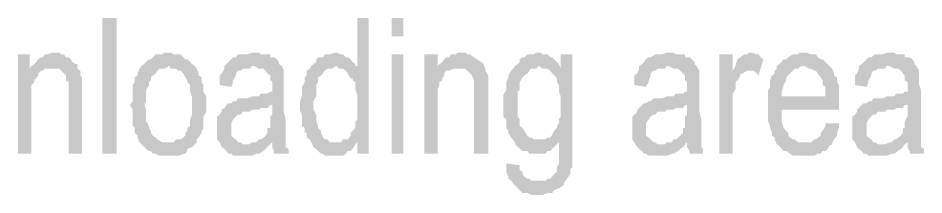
# Model space of a CAD drawing. Header units: feet. Extents: x -99009 to 3252343, y -11094690 to 9035152.
# Drawn here: x 1662334.5 to 1662666.8, y -1993752.7 to -1993687.9 of the extents above; entities that cross this region are included whole.
import ezdxf

# ---------------------------------------------------------------- set-up
doc = ezdxf.new("R2010")
doc.units = ezdxf.units.FT
doc.layers.add('H', color=7, linetype='Continuous', lineweight=0)

msp = doc.modelspace()

# ---------------------------------------------------------------- hatches: boundary and pattern name
at = {"layer": 'H', "linetype": 'Continuous'}
for points in [[(1662365.30643, -1993737.6559), (1662365.30643, -1993687.87423), (1662370.57276, -1993687.87423), (1662370.57276, -1993737.6559), (1662365.30643, -1993737.6559)], [(1662458.9079, -1993737.6559), (1662458.9079, -1993733.44284), (1662452.94603, -1993733.44284), (1662453.64158, -1993732.38958), (1662455.41027, -1993732.38958), (1662456.46353, -1993730.99847), (1662456.46353, -1993729.94521), (1662457.15909, -1993729.22978), (1662458.21235, -1993728.17652), (1662458.21235, -1993725.73215), (1662458.9079, -1993725.0366), (1662458.9079, -1993715.91492), (1662458.21235, -1993714.16611), (1662458.21235, -1993711.36402), (1662457.15909, -1993710.66847), (1662457.15909, -1993709.95305), (1662456.46353, -1993709.95305), (1662455.41027, -1993708.20423), (1662454.69484, -1993707.15096), (1662453.64158, -1993706.45541), (1662452.25047, -1993706.45541), (1662451.19721, -1993705.40215), (1662458.9079, -1993705.40215), (1662458.9079, -1993687.87423), (1662463.12096, -1993687.87423), (1662463.12096, -1993737.6559), (1662458.9079, -1993737.6559)], [(1662471.52721, -1993694.53166), (1662471.52721, -1993687.87423), (1662475.74027, -1993687.87423), (1662475.74027, -1993694.53166), (1662471.52721, -1993694.53166)], [(1662353.04484, -1993737.6559), (1662353.04484, -1993711.36402), (1662351.99157, -1993710.66847), (1662351.99157, -1993708.89978), (1662351.29602, -1993708.20423), (1662350.24276, -1993707.15096), (1662349.5472, -1993706.45541), (1662347.08296, -1993706.45541), (1662339.37227, -1993705.40215), (1662340.42553, -1993704.70659), (1662341.12109, -1993703.99117), (1662341.83651, -1993702.9379), (1662342.88978, -1993702.24235), (1662343.58533, -1993702.24235), (1662344.28088, -1993701.18909), (1662345.33414, -1993701.18909), (1662347.08296, -1993700.49353), (1662349.5472, -1993700.49353), (1662350.24276, -1993701.18909), (1662351.29602, -1993701.18909), (1662351.99157, -1993702.24235), (1662353.04484, -1993702.24235), (1662353.74039, -1993702.9379), (1662354.45582, -1993703.99117), (1662355.50908, -1993704.70659), (1662356.20463, -1993704.70659), (1662356.20463, -1993706.45541), (1662357.2579, -1993707.15096), (1662357.2579, -1993708.89978), (1662357.95345, -1993709.61521), (1662357.95345, -1993737.6559), (1662353.04484, -1993737.6559)], [(1662386.35186, -1993738.35145), (1662384.94088, -1993737.6559), (1662383.88762, -1993737.6559), (1662383.19206, -1993736.60264), (1662382.49651, -1993736.60264), (1662381.44325, -1993735.90708), (1662380.74769, -1993735.19166), (1662379.69443, -1993734.13839), (1662389.84949, -1993733.44284), (1662391.59831, -1993733.44284), (1662392.31374, -1993732.38958), (1662394.06255, -1993732.38958), (1662395.11582, -1993731.69403), (1662395.81137, -1993730.99847), (1662395.81137, -1993729.94521), (1662396.50692, -1993729.22978), (1662396.50692, -1993728.17652), (1662397.56019, -1993727.48097), (1662397.56019, -1993725.0366), (1662398.25574, -1993723.28778), (1662398.25574, -1993716.61048), (1662397.56019, -1993714.86166), (1662397.56019, -1993712.41729), (1662396.50692, -1993711.36402), (1662396.50692, -1993710.66847), (1662395.81137, -1993709.61521), (1662395.11582, -1993708.20423), (1662394.06255, -1993707.15096), (1662393.367, -1993707.15096), (1662392.31374, -1993706.45541), (1662390.54505, -1993706.45541), (1662389.84949, -1993705.40215), (1662379.69443, -1993705.40215), (1662380.74769, -1993704.70659), (1662381.44325, -1993703.99117), (1662382.49651, -1993702.9379), (1662383.19206, -1993702.9379), (1662383.88762, -1993702.24235), (1662384.94088, -1993701.18909), (1662387.40512, -1993701.18909), (1662388.10068, -1993700.49353), (1662390.54505, -1993700.49353), (1662391.59831, -1993701.18909), (1662394.06255, -1993701.18909), (1662395.11582, -1993702.24235), (1662395.81137, -1993702.9379), (1662396.50692, -1993702.9379), (1662397.56019, -1993703.99117), (1662398.25574, -1993704.70659), (1662399.30901, -1993705.40215), (1662400.02443, -1993706.45541), (1662400.71998, -1993708.20423), (1662400.71998, -1993708.89978), (1662401.77325, -1993709.61521), (1662401.77325, -1993711.36402), (1662402.4688, -1993712.41729), (1662402.4688, -1993714.86166), (1662403.52207, -1993716.61048), (1662403.52207, -1993722.23451), (1662402.4688, -1993723.98333), (1662402.4688, -1993728.17652), (1662401.77325, -1993729.22978), (1662401.77325, -1993729.94521), (1662400.71998, -1993731.69403), (1662400.02443, -1993732.38958), (1662400.02443, -1993733.44284), (1662399.30901, -1993734.13839), (1662398.25574, -1993735.19166), (1662396.50692, -1993735.90708), (1662396.50692, -1993736.60264), (1662395.81137, -1993737.6559), (1662395.11582, -1993737.6559), (1662393.367, -1993738.35145), (1662386.35186, -1993738.35145)], [(1662428.40297, -1993737.6559), (1662428.40297, -1993736.60264), (1662427.70741, -1993735.19166), (1662427.70741, -1993733.44284), (1662421.74554, -1993733.44284), (1662422.7988, -1993732.38958), (1662423.49435, -1993732.38958), (1662424.54762, -1993731.69403), (1662425.26304, -1993730.99847), (1662425.9586, -1993729.94521), (1662425.9586, -1993728.17652), (1662427.01186, -1993728.17652), (1662427.01186, -1993723.98333), (1662427.70741, -1993723.28778), (1662427.70741, -1993719.77027), (1662411.59047, -1993719.07472), (1662412.64374, -1993719.07472), (1662413.33929, -1993718.37917), (1662414.39255, -1993718.37917), (1662415.08811, -1993717.3259), (1662418.60561, -1993717.3259), (1662420.35443, -1993716.61048), (1662422.7988, -1993716.61048), (1662423.49435, -1993715.55721), (1662425.9586, -1993715.55721), (1662427.01186, -1993714.86166), (1662427.70741, -1993714.86166), (1662427.70741, -1993711.36402), (1662427.01186, -1993710.66847), (1662427.01186, -1993708.89978), (1662425.9586, -1993708.20423), (1662425.26304, -1993707.15096), (1662424.54762, -1993706.45541), (1662422.7988, -1993706.45541), (1662421.04998, -1993705.40215), (1662410.17949, -1993705.40215), (1662410.87505, -1993704.70659), (1662411.59047, -1993703.99117), (1662412.64374, -1993702.9379), (1662413.33929, -1993702.24235), (1662414.39255, -1993702.24235), (1662415.08811, -1993701.18909), (1662418.60561, -1993701.18909), (1662420.35443, -1993700.49353), (1662422.7988, -1993700.49353), (1662423.49435, -1993701.18909), (1662427.01186, -1993701.18909), (1662427.01186, -1993702.24235), (1662428.40297, -1993702.24235), (1662429.45623, -1993702.9379), (1662430.17166, -1993703.99117), (1662430.17166, -1993704.70659), (1662431.22492, -1993705.40215), (1662431.92047, -1993707.15096), (1662431.92047, -1993722.23451), (1662432.61603, -1993725.0366), (1662432.61603, -1993735.19166), (1662433.66929, -1993735.90708), (1662433.66929, -1993737.6559), (1662428.40297, -1993737.6559)], [(1662442.07554, -1993733.44284), (1662441.37999, -1993732.38958), (1662440.32672, -1993731.69403), (1662440.32672, -1993729.94521), (1662439.63117, -1993729.94521), (1662439.63117, -1993728.17652), (1662438.5779, -1993727.48097), (1662438.5779, -1993723.28778), (1662437.88235, -1993721.51909), (1662437.88235, -1993718.37917), (1662438.5779, -1993716.61048), (1662438.5779, -1993713.11284), (1662439.63117, -1993711.36402), (1662439.63117, -1993709.61521), (1662440.32672, -1993708.89978), (1662440.32672, -1993707.15096), (1662441.37999, -1993706.45541), (1662442.07554, -1993705.40215), (1662442.79096, -1993704.70659), (1662443.84423, -1993703.99117), (1662443.84423, -1993702.9379), (1662444.53978, -1993702.24235), (1662446.2886, -1993702.24235), (1662446.98415, -1993701.18909), (1662448.73297, -1993701.18909), (1662450.50166, -1993700.49353), (1662451.19721, -1993700.49353), (1662452.94603, -1993701.18909), (1662453.64158, -1993701.18909), (1662454.69484, -1993702.24235), (1662455.41027, -1993702.24235), (1662456.46353, -1993702.9379), (1662457.15909, -1993703.99117), (1662458.21235, -1993704.70659), (1662458.21235, -1993705.40215), (1662451.19721, -1993705.40215), (1662449.44839, -1993706.45541), (1662448.03741, -1993706.45541), (1662446.98415, -1993707.15096), (1662446.2886, -1993708.20423), (1662445.59304, -1993708.89978), (1662444.53978, -1993709.61521), (1662444.53978, -1993711.36402), (1662443.84423, -1993712.41729), (1662443.84423, -1993716.61048), (1662442.79096, -1993718.37917), (1662442.79096, -1993721.51909), (1662443.84423, -1993723.28778), (1662443.84423, -1993725.73215), (1662444.53978, -1993727.48097), (1662444.53978, -1993728.17652), (1662445.59304, -1993729.22978), (1662445.59304, -1993729.94521), (1662446.2886, -1993731.69403), (1662446.98415, -1993732.38958), (1662448.03741, -1993732.38958), (1662448.73297, -1993733.44284), (1662442.07554, -1993733.44284)], [(1662501.67444, -1993737.6559), (1662501.67444, -1993710.66847), (1662500.97888, -1993708.89978), (1662500.26346, -1993708.20423), (1662499.21019, -1993707.15096), (1662498.51464, -1993706.45541), (1662495.71256, -1993706.45541), (1662488.35958, -1993705.40215), (1662489.05513, -1993704.70659), (1662490.10839, -1993703.99117), (1662490.80395, -1993702.9379), (1662491.4995, -1993702.24235), (1662492.55276, -1993702.24235), (1662493.26819, -1993701.18909), (1662495.01701, -1993701.18909), (1662495.71256, -1993700.49353), (1662498.51464, -1993700.49353), (1662499.21019, -1993701.18909), (1662500.26346, -1993701.18909), (1662501.67444, -1993702.24235), (1662502.7277, -1993702.9379), (1662504.47652, -1993703.99117), (1662505.17207, -1993704.70659), (1662505.8875, -1993706.45541), (1662505.8875, -1993707.15096), (1662506.94076, -1993708.89978), (1662506.94076, -1993737.6559), (1662501.67444, -1993737.6559)], [(1662526.91305, -1993706.45541), (1662525.50207, -1993705.40215), (1662516.73811, -1993705.40215), (1662517.79138, -1993704.70659), (1662518.5068, -1993703.99117), (1662518.5068, -1993702.9379), (1662519.56007, -1993702.24235), (1662520.25562, -1993702.24235), (1662521.30888, -1993701.18909), (1662523.75325, -1993701.18909), (1662524.44881, -1993700.49353), (1662526.2175, -1993700.49353), (1662526.91305, -1993701.18909), (1662528.66187, -1993701.18909), (1662529.71513, -1993702.24235), (1662530.41068, -1993702.24235), (1662531.12611, -1993702.9379), (1662532.17937, -1993703.99117), (1662532.87493, -1993704.70659), (1662533.57048, -1993706.45541), (1662526.91305, -1993706.45541)], [(1662580.88791, -1993737.6559), (1662580.88791, -1993736.60264), (1662579.83464, -1993735.19166), (1662579.83464, -1993733.44284), (1662574.23048, -1993733.44284), (1662574.92603, -1993732.38958), (1662575.64146, -1993732.38958), (1662576.69472, -1993731.69403), (1662577.39027, -1993730.99847), (1662578.44354, -1993729.94521), (1662578.44354, -1993728.17652), (1662579.13909, -1993728.17652), (1662579.13909, -1993723.98333), (1662579.83464, -1993723.28778), (1662579.83464, -1993719.77027), (1662564.07542, -1993719.07472), (1662564.77097, -1993719.07472), (1662565.82423, -1993718.37917), (1662566.51979, -1993718.37917), (1662567.57305, -1993717.3259), (1662570.73285, -1993717.3259), (1662572.48166, -1993716.61048), (1662574.92603, -1993716.61048), (1662575.64146, -1993715.55721), (1662578.44354, -1993715.55721), (1662579.13909, -1993714.86166), (1662579.83464, -1993714.86166), (1662579.83464, -1993711.36402), (1662579.13909, -1993710.66847), (1662579.13909, -1993708.89978), (1662578.44354, -1993708.20423), (1662577.39027, -1993707.15096), (1662576.69472, -1993706.45541), (1662574.92603, -1993706.45541), (1662573.17722, -1993705.40215), (1662562.30673, -1993705.40215), (1662563.35999, -1993704.70659), (1662564.07542, -1993703.99117), (1662564.77097, -1993702.9379), (1662565.82423, -1993702.24235), (1662566.51979, -1993702.24235), (1662568.2686, -1993701.18909), (1662570.73285, -1993701.18909), (1662572.48166, -1993700.49353), (1662574.92603, -1993700.49353), (1662575.64146, -1993701.18909), (1662579.13909, -1993701.18909), (1662579.13909, -1993702.24235), (1662580.88791, -1993702.24235), (1662581.60333, -1993702.9379), (1662582.6566, -1993703.99117), (1662582.6566, -1993704.70659), (1662583.35215, -1993705.40215), (1662584.40542, -1993707.15096), (1662584.40542, -1993722.23451), (1662585.10097, -1993725.0366), (1662585.10097, -1993735.19166), (1662585.79652, -1993735.90708), (1662585.79652, -1993737.6559), (1662580.88791, -1993737.6559)], [(1662606.12652, -1993708.89978), (1662605.43097, -1993708.20423), (1662604.37771, -1993707.15096), (1662596.66701, -1993707.15096), (1662597.72028, -1993705.40215), (1662597.72028, -1993704.70659), (1662598.41583, -1993702.9379), (1662599.46909, -1993702.24235), (1662600.88007, -1993701.18909), (1662601.93334, -1993701.18909), (1662602.62889, -1993700.49353), (1662603.68215, -1993700.49353), (1662605.43097, -1993701.18909), (1662606.12652, -1993701.18909), (1662606.84195, -1993702.24235), (1662607.89521, -1993702.9379), (1662606.12652, -1993708.89978)], [(1662630.66958, -1993716.61048), (1662630.66958, -1993713.11284), (1662629.61632, -1993712.41729), (1662629.61632, -1993710.66847), (1662628.92077, -1993709.61521), (1662627.8675, -1993708.20423), (1662627.17195, -1993707.15096), (1662626.45652, -1993707.15096), (1662625.40326, -1993706.45541), (1662624.70771, -1993706.45541), (1662622.95889, -1993705.40215), (1662612.78395, -1993705.40215), (1662613.83722, -1993704.70659), (1662614.55264, -1993703.99117), (1662615.24819, -1993702.9379), (1662616.30146, -1993702.9379), (1662616.99701, -1993702.24235), (1662618.74583, -1993701.18909), (1662620.51452, -1993701.18909), (1662621.21007, -1993700.49353), (1662623.65444, -1993700.49353), (1662625.40326, -1993701.18909), (1662627.17195, -1993701.18909), (1662627.8675, -1993702.24235), (1662628.92077, -1993702.9379), (1662629.61632, -1993702.9379), (1662630.66958, -1993703.99117), (1662631.36514, -1993704.70659), (1662632.08056, -1993705.40215), (1662633.13383, -1993706.45541), (1662633.82938, -1993708.20423), (1662633.82938, -1993708.89978), (1662634.88264, -1993709.61521), (1662634.88264, -1993711.36402), (1662635.5782, -1993712.41729), (1662635.5782, -1993716.61048), (1662630.66958, -1993716.61048)], [(1662661.51236, -1993737.6559), (1662661.51236, -1993736.60264), (1662660.81681, -1993735.19166), (1662660.81681, -1993733.44284), (1662654.85493, -1993733.44284), (1662655.9082, -1993732.38958), (1662656.60375, -1993732.38958), (1662657.31917, -1993731.69403), (1662658.37244, -1993730.99847), (1662659.06799, -1993729.94521), (1662659.06799, -1993728.17652), (1662659.76354, -1993728.17652), (1662659.76354, -1993725.73215), (1662660.81681, -1993723.98333), (1662660.81681, -1993719.77027), (1662644.69987, -1993719.07472), (1662645.75313, -1993719.07472), (1662646.44868, -1993718.37917), (1662647.50195, -1993718.37917), (1662648.1975, -1993717.3259), (1662651.69514, -1993717.3259), (1662653.10611, -1993716.61048), (1662655.9082, -1993716.61048), (1662656.60375, -1993715.55721), (1662659.06799, -1993715.55721), (1662659.76354, -1993714.86166), (1662660.81681, -1993714.86166), (1662660.81681, -1993711.36402), (1662659.76354, -1993710.66847), (1662659.76354, -1993708.89978), (1662659.06799, -1993708.20423), (1662658.37244, -1993707.15096), (1662657.31917, -1993706.45541), (1662655.9082, -1993706.45541), (1662654.15938, -1993705.40215), (1662642.93118, -1993705.40215), (1662643.98444, -1993704.70659), (1662644.69987, -1993703.99117), (1662645.75313, -1993702.9379), (1662646.44868, -1993702.24235), (1662647.50195, -1993702.24235), (1662648.89305, -1993701.18909), (1662651.69514, -1993701.18909), (1662653.10611, -1993700.49353), (1662655.9082, -1993700.49353), (1662656.60375, -1993701.18909), (1662659.76354, -1993701.18909), (1662659.76354, -1993702.24235), (1662661.51236, -1993702.24235), (1662662.56563, -1993702.9379), (1662663.26118, -1993703.99117), (1662663.26118, -1993704.70659), (1662663.9766, -1993705.40215), (1662665.02987, -1993707.15096), (1662665.02987, -1993712.41729), (1662665.72542, -1993714.16611), (1662665.72542, -1993735.19166), (1662666.77869, -1993735.90708), (1662666.77869, -1993737.6559), (1662661.51236, -1993737.6559)], [(1662334.46366, -1993737.6559), (1662334.46366, -1993701.18909), (1662338.67672, -1993701.18909), (1662338.67672, -1993706.45541), (1662343.58533, -1993707.15096), (1662342.88978, -1993707.15096), (1662341.83651, -1993708.20423), (1662341.83651, -1993708.89978), (1662341.12109, -1993709.95305), (1662340.42553, -1993710.66847), (1662340.42553, -1993711.36402), (1662339.37227, -1993712.41729), (1662339.37227, -1993737.6559), (1662334.46366, -1993737.6559)], [(1662471.52721, -1993737.6559), (1662471.52721, -1993701.18909), (1662475.74027, -1993701.18909), (1662475.74027, -1993737.6559), (1662471.52721, -1993737.6559)], [(1662483.45096, -1993737.6559), (1662483.45096, -1993701.18909), (1662488.35958, -1993701.18909), (1662488.35958, -1993706.45541), (1662492.55276, -1993707.15096), (1662491.4995, -1993707.15096), (1662490.80395, -1993708.20423), (1662490.80395, -1993708.89978), (1662490.10839, -1993709.95305), (1662490.10839, -1993710.66847), (1662489.05513, -1993711.36402), (1662489.05513, -1993712.41729), (1662488.35958, -1993713.80839), (1662488.35958, -1993737.6559), (1662483.45096, -1993737.6559)], [(1662537.78354, -1993733.44284), (1662525.50207, -1993732.38958), (1662527.96631, -1993732.38958), (1662528.66187, -1993731.69403), (1662529.71513, -1993731.69403), (1662530.41068, -1993730.64076), (1662531.12611, -1993729.22978), (1662532.17937, -1993728.17652), (1662532.17937, -1993727.48097), (1662532.87493, -1993726.4277), (1662532.87493, -1993724.67888), (1662533.57048, -1993723.98333), (1662533.57048, -1993716.61048), (1662532.87493, -1993714.86166), (1662532.87493, -1993712.41729), (1662532.17937, -1993711.36402), (1662532.17937, -1993709.95305), (1662531.12611, -1993708.89978), (1662530.41068, -1993708.20423), (1662529.71513, -1993707.15096), (1662528.66187, -1993706.45541), (1662533.57048, -1993706.45541), (1662533.57048, -1993701.18909), (1662537.78354, -1993701.18909), (1662537.78354, -1993733.44284)], [(1662591.7584, -1993737.6559), (1662591.7584, -1993701.18909), (1662596.66701, -1993701.18909), (1662596.66701, -1993707.15096), (1662601.93334, -1993707.15096), (1662600.16465, -1993708.20423), (1662599.46909, -1993708.20423), (1662599.46909, -1993708.89978), (1662598.41583, -1993710.66847), (1662597.72028, -1993711.36402), (1662597.72028, -1993713.80839), (1662596.66701, -1993715.55721), (1662596.66701, -1993737.6559), (1662591.7584, -1993737.6559)], [(1662343.58533, -1993707.15096), (1662338.67672, -1993706.45541), (1662339.37227, -1993705.40215), (1662347.08296, -1993706.45541), (1662344.28088, -1993706.45541), (1662343.58533, -1993707.15096)], [(1662379.69443, -1993734.13839), (1662378.979, -1993733.44284), (1662378.28345, -1993731.69403), (1662378.28345, -1993730.99847), (1662377.23019, -1993729.94521), (1662377.23019, -1993728.17652), (1662376.53464, -1993727.48097), (1662376.53464, -1993721.51909), (1662375.48137, -1993719.77027), (1662376.53464, -1993718.37917), (1662376.53464, -1993712.41729), (1662377.23019, -1993711.36402), (1662377.23019, -1993709.61521), (1662378.28345, -1993708.89978), (1662378.28345, -1993708.20423), (1662378.979, -1993706.45541), (1662379.69443, -1993705.40215), (1662389.84949, -1993705.40215), (1662388.10068, -1993706.45541), (1662386.35186, -1993706.45541), (1662385.63643, -1993707.15096), (1662384.94088, -1993708.20423), (1662383.88762, -1993708.89978), (1662383.19206, -1993709.61521), (1662383.19206, -1993710.66847), (1662382.49651, -1993711.36402), (1662382.49651, -1993712.41729), (1662381.44325, -1993714.16611), (1662381.44325, -1993718.37917), (1662380.74769, -1993719.77027), (1662381.44325, -1993721.51909), (1662381.44325, -1993725.73215), (1662382.49651, -1993727.48097), (1662382.49651, -1993728.17652), (1662383.19206, -1993729.22978), (1662383.19206, -1993729.94521), (1662383.88762, -1993730.99847), (1662384.94088, -1993731.69403), (1662385.63643, -1993732.38958), (1662387.40512, -1993733.44284), (1662389.84949, -1993733.44284), (1662379.69443, -1993734.13839)], [(1662412.64374, -1993713.11284), (1662408.43068, -1993712.41729), (1662408.43068, -1993708.89978), (1662409.12623, -1993708.20423), (1662410.17949, -1993706.45541), (1662410.17949, -1993705.40215), (1662420.35443, -1993705.40215), (1662419.30117, -1993706.45541), (1662416.83692, -1993706.45541), (1662416.14137, -1993707.15096), (1662415.08811, -1993707.15096), (1662414.39255, -1993708.20423), (1662414.39255, -1993708.89978), (1662413.33929, -1993710.66847), (1662413.33929, -1993711.36402), (1662412.64374, -1993713.11284)], [(1662492.55276, -1993707.15096), (1662488.35958, -1993706.45541), (1662488.35958, -1993705.40215), (1662495.71256, -1993706.45541), (1662494.32145, -1993706.45541), (1662492.55276, -1993707.15096)], [(1662522.00444, -1993737.6559), (1662521.30888, -1993736.60264), (1662519.56007, -1993736.60264), (1662518.5068, -1993735.90708), (1662517.79138, -1993735.19166), (1662516.73811, -1993734.13839), (1662516.73811, -1993733.44284), (1662516.04256, -1993732.38958), (1662515.34701, -1993731.69403), (1662514.29374, -1993729.94521), (1662514.29374, -1993729.22978), (1662513.59819, -1993728.17652), (1662513.59819, -1993725.0366), (1662512.54492, -1993723.98333), (1662512.54492, -1993715.91492), (1662513.59819, -1993714.16611), (1662513.59819, -1993711.36402), (1662514.29374, -1993709.61521), (1662514.29374, -1993708.89978), (1662515.34701, -1993707.15096), (1662516.04256, -1993706.45541), (1662516.73811, -1993705.40215), (1662525.50207, -1993705.40215), (1662524.44881, -1993706.45541), (1662522.69999, -1993706.45541), (1662522.00444, -1993707.15096), (1662521.30888, -1993708.20423), (1662520.25562, -1993708.89978), (1662519.56007, -1993709.61521), (1662518.5068, -1993711.36402), (1662518.5068, -1993714.16611), (1662517.79138, -1993714.86166), (1662517.79138, -1993723.98333), (1662518.5068, -1993725.0366), (1662518.5068, -1993727.48097), (1662519.56007, -1993728.17652), (1662520.25562, -1993729.22978), (1662521.30888, -1993730.99847), (1662522.00444, -1993731.69403), (1662522.69999, -1993731.69403), (1662523.75325, -1993732.38958), (1662525.50207, -1993732.38958), (1662537.78354, -1993733.44284), (1662532.87493, -1993733.44284), (1662532.17937, -1993734.13839), (1662531.12611, -1993735.19166), (1662530.41068, -1993735.90708), (1662529.71513, -1993736.60264), (1662528.66187, -1993736.60264), (1662527.96631, -1993737.6559), (1662522.00444, -1993737.6559)], [(1662564.77097, -1993713.11284), (1662560.55791, -1993712.41729), (1662560.55791, -1993708.89978), (1662561.61117, -1993708.20423), (1662562.30673, -1993706.45541), (1662562.30673, -1993705.40215), (1662572.48166, -1993705.40215), (1662571.78611, -1993706.45541), (1662568.98403, -1993706.45541), (1662568.2686, -1993707.15096), (1662567.57305, -1993707.15096), (1662566.51979, -1993708.20423), (1662566.51979, -1993708.89978), (1662565.82423, -1993710.66847), (1662565.82423, -1993711.36402), (1662564.77097, -1993713.11284)], [(1662612.78395, -1993734.13839), (1662612.0884, -1993732.38958), (1662612.0884, -1993731.69403), (1662611.03513, -1993730.99847), (1662611.03513, -1993729.94521), (1662610.33958, -1993728.17652), (1662610.33958, -1993727.48097), (1662609.64403, -1993725.73215), (1662609.64403, -1993714.16611), (1662610.33958, -1993713.11284), (1662610.33958, -1993710.66847), (1662611.03513, -1993708.89978), (1662612.0884, -1993708.20423), (1662612.0884, -1993707.15096), (1662612.78395, -1993706.45541), (1662612.78395, -1993705.40215), (1662621.90562, -1993705.40215), (1662620.51452, -1993706.45541), (1662619.46125, -1993706.45541), (1662618.74583, -1993707.15096), (1662617.69256, -1993708.20423), (1662616.99701, -1993708.89978), (1662616.30146, -1993709.61521), (1662616.30146, -1993710.66847), (1662615.24819, -1993712.41729), (1662615.24819, -1993713.11284), (1662614.55264, -1993714.86166), (1662614.55264, -1993716.61048), (1662635.5782, -1993716.61048), (1662635.5782, -1993721.51909), (1662614.55264, -1993721.51909), (1662614.55264, -1993725.73215), (1662615.24819, -1993727.48097), (1662615.24819, -1993728.17652), (1662616.30146, -1993729.22978), (1662616.99701, -1993729.94521), (1662616.99701, -1993730.99847), (1662617.69256, -1993731.69403), (1662618.74583, -1993732.38958), (1662619.46125, -1993732.38958), (1662620.51452, -1993733.44284), (1662622.95889, -1993733.44284), (1662612.78395, -1993734.13839)], [(1662645.75313, -1993713.11284), (1662641.54007, -1993712.41729), (1662641.54007, -1993708.89978), (1662642.23562, -1993708.20423), (1662642.93118, -1993706.45541), (1662642.93118, -1993705.40215), (1662653.10611, -1993705.40215), (1662652.41056, -1993706.45541), (1662649.94632, -1993706.45541), (1662648.89305, -1993707.15096), (1662648.1975, -1993707.15096), (1662647.50195, -1993708.20423), (1662647.50195, -1993708.89978), (1662646.44868, -1993710.66847), (1662646.44868, -1993711.36402), (1662645.75313, -1993713.11284)], [(1662413.33929, -1993738.35145), (1662412.64374, -1993737.6559), (1662411.59047, -1993737.6559), (1662410.87505, -1993736.60264), (1662410.17949, -1993735.90708), (1662409.12623, -1993735.19166), (1662408.43068, -1993733.44284), (1662407.37741, -1993732.38958), (1662407.37741, -1993723.98333), (1662408.43068, -1993723.28778), (1662409.12623, -1993722.23451), (1662409.12623, -1993721.51909), (1662410.17949, -1993720.82354), (1662410.87505, -1993719.77027), (1662411.59047, -1993719.07472), (1662427.70741, -1993719.77027), (1662427.01186, -1993719.77027), (1662425.9586, -1993720.82354), (1662423.49435, -1993720.82354), (1662422.7988, -1993721.51909), (1662420.35443, -1993721.51909), (1662419.30117, -1993722.23451), (1662416.83692, -1993722.23451), (1662416.14137, -1993723.28778), (1662415.08811, -1993723.28778), (1662414.39255, -1993723.98333), (1662413.33929, -1993725.0366), (1662412.64374, -1993726.4277), (1662412.64374, -1993730.99847), (1662413.33929, -1993731.69403), (1662414.39255, -1993732.38958), (1662415.08811, -1993733.44284), (1662416.14137, -1993733.44284), (1662416.83692, -1993734.13839), (1662427.01186, -1993734.13839), (1662425.9586, -1993735.19166), (1662425.26304, -1993735.90708), (1662424.54762, -1993736.60264), (1662422.7988, -1993737.6559), (1662421.74554, -1993737.6559), (1662420.35443, -1993738.35145), (1662413.33929, -1993738.35145)], [(1662565.82423, -1993738.35145), (1662564.77097, -1993737.6559), (1662564.07542, -1993737.6559), (1662563.35999, -1993736.60264), (1662562.30673, -1993735.90708), (1662561.61117, -1993735.19166), (1662560.55791, -1993733.44284), (1662559.86236, -1993732.38958), (1662559.86236, -1993723.98333), (1662560.55791, -1993723.28778), (1662561.61117, -1993722.23451), (1662561.61117, -1993721.51909), (1662562.30673, -1993720.82354), (1662563.35999, -1993719.77027), (1662564.07542, -1993719.07472), (1662579.83464, -1993719.77027), (1662579.13909, -1993719.77027), (1662578.44354, -1993720.82354), (1662575.64146, -1993720.82354), (1662574.92603, -1993721.51909), (1662572.48166, -1993721.51909), (1662571.78611, -1993722.23451), (1662568.98403, -1993722.23451), (1662568.2686, -1993723.28778), (1662567.57305, -1993723.28778), (1662566.51979, -1993723.98333), (1662565.82423, -1993725.0366), (1662564.77097, -1993726.4277), (1662564.77097, -1993730.99847), (1662565.82423, -1993731.69403), (1662566.51979, -1993732.38958), (1662567.57305, -1993733.44284), (1662568.2686, -1993733.44284), (1662568.98403, -1993734.13839), (1662579.13909, -1993734.13839), (1662578.44354, -1993735.19166), (1662577.39027, -1993735.90708), (1662576.69472, -1993736.60264), (1662574.92603, -1993737.6559), (1662574.23048, -1993737.6559), (1662572.48166, -1993738.35145), (1662565.82423, -1993738.35145)], [(1662646.44868, -1993738.35145), (1662645.75313, -1993737.6559), (1662644.69987, -1993737.6559), (1662643.98444, -1993736.60264), (1662642.93118, -1993735.90708), (1662642.23562, -1993735.19166), (1662641.54007, -1993733.44284), (1662640.48681, -1993732.38958), (1662640.48681, -1993723.98333), (1662641.54007, -1993723.28778), (1662642.23562, -1993722.23451), (1662642.23562, -1993721.51909), (1662642.93118, -1993720.82354), (1662643.98444, -1993719.77027), (1662644.69987, -1993719.07472), (1662660.81681, -1993719.77027), (1662659.76354, -1993719.77027), (1662659.06799, -1993720.82354), (1662656.60375, -1993720.82354), (1662655.9082, -1993721.51909), (1662653.10611, -1993721.51909), (1662652.41056, -1993722.23451), (1662649.94632, -1993722.23451), (1662648.89305, -1993723.28778), (1662648.1975, -1993723.28778), (1662647.50195, -1993723.98333), (1662646.44868, -1993725.0366), (1662645.75313, -1993726.4277), (1662645.75313, -1993730.99847), (1662646.44868, -1993731.69403), (1662647.50195, -1993732.38958), (1662648.1975, -1993733.44284), (1662648.89305, -1993733.44284), (1662649.94632, -1993734.13839), (1662659.76354, -1993734.13839), (1662659.06799, -1993735.19166), (1662658.37244, -1993735.90708), (1662657.31917, -1993736.60264), (1662655.9082, -1993737.6559), (1662654.85493, -1993737.6559), (1662653.10611, -1993738.35145), (1662646.44868, -1993738.35145)], [(1662618.74583, -1993738.35145), (1662617.69256, -1993737.6559), (1662616.30146, -1993736.60264), (1662615.24819, -1993736.60264), (1662614.55264, -1993735.90708), (1662613.83722, -1993734.85382), (1662612.78395, -1993734.13839), (1662622.95889, -1993733.44284), (1662625.40326, -1993733.44284), (1662626.45652, -1993732.38958), (1662627.17195, -1993732.38958), (1662627.8675, -1993731.69403), (1662628.92077, -1993730.99847), (1662628.92077, -1993729.94521), (1662629.61632, -1993729.22978), (1662630.66958, -1993727.48097), (1662630.66958, -1993726.4277), (1662635.5782, -1993726.4277), (1662635.5782, -1993728.17652), (1662634.88264, -1993729.94521), (1662634.88264, -1993730.99847), (1662633.82938, -1993732.38958), (1662633.13383, -1993733.44284), (1662633.13383, -1993734.13839), (1662632.08056, -1993734.85382), (1662631.36514, -1993735.90708), (1662630.66958, -1993736.60264), (1662629.61632, -1993736.60264), (1662628.92077, -1993737.6559), (1662627.8675, -1993737.6559), (1662626.45652, -1993738.35145), (1662618.74583, -1993738.35145)], [(1662419.30117, -1993734.13839), (1662420.35443, -1993733.44284), (1662427.70741, -1993733.44284), (1662427.01186, -1993734.13839), (1662419.30117, -1993734.13839)], [(1662446.98415, -1993738.35145), (1662446.2886, -1993737.6559), (1662445.59304, -1993737.6559), (1662444.53978, -1993736.60264), (1662443.84423, -1993735.90708), (1662442.79096, -1993735.19166), (1662442.07554, -1993733.44284), (1662458.9079, -1993733.44284), (1662458.21235, -1993734.13839), (1662457.15909, -1993735.90708), (1662456.46353, -1993736.60264), (1662455.41027, -1993736.60264), (1662454.69484, -1993737.6559), (1662453.64158, -1993738.35145), (1662446.98415, -1993738.35145)], [(1662522.69999, -1993752.71958), (1662521.30888, -1993752.02403), (1662519.56007, -1993752.02403), (1662518.5068, -1993750.97076), (1662517.79138, -1993750.27521), (1662516.73811, -1993749.22194), (1662516.04256, -1993748.52639), (1662515.34701, -1993747.47313), (1662527.96631, -1993747.47313), (1662528.66187, -1993746.7577), (1662529.71513, -1993746.7577), (1662530.41068, -1993746.06215), (1662531.12611, -1993745.00888), (1662532.17937, -1993744.31333), (1662532.17937, -1993742.56451), (1662532.87493, -1993741.51125), (1662532.87493, -1993733.44284), (1662537.78354, -1993733.44284), (1662537.78354, -1993742.56451), (1662537.06811, -1993743.26007), (1662537.06811, -1993745.00888), (1662536.37256, -1993746.06215), (1662535.3193, -1993747.47313), (1662534.62374, -1993748.52639), (1662534.62374, -1993749.22194), (1662532.87493, -1993750.27521), (1662531.12611, -1993750.97076), (1662530.41068, -1993752.02403), (1662528.66187, -1993752.02403), (1662526.91305, -1993752.71958), (1662522.69999, -1993752.71958)], [(1662571.78611, -1993734.13839), (1662572.48166, -1993733.44284), (1662579.83464, -1993733.44284), (1662579.13909, -1993734.13839), (1662571.78611, -1993734.13839)], [(1662652.41056, -1993734.13839), (1662654.15938, -1993733.44284), (1662660.81681, -1993733.44284), (1662659.76354, -1993734.13839), (1662652.41056, -1993734.13839)], [(1662515.34701, -1993747.47313), (1662514.29374, -1993746.7577), (1662514.29374, -1993746.06215), (1662513.59819, -1993744.31333), (1662513.59819, -1993741.15354), (1662518.5068, -1993741.84909), (1662518.5068, -1993743.61778), (1662519.56007, -1993744.31333), (1662519.56007, -1993745.3666), (1662520.25562, -1993746.06215), (1662521.30888, -1993746.7577), (1662522.00444, -1993746.7577), (1662522.69999, -1993747.47313), (1662515.34701, -1993747.47313)]]:
    msp.add_hatch(color=256, dxfattribs=at).paths.add_polyline_path(points)

doc.saveas('drawing.dxf')
